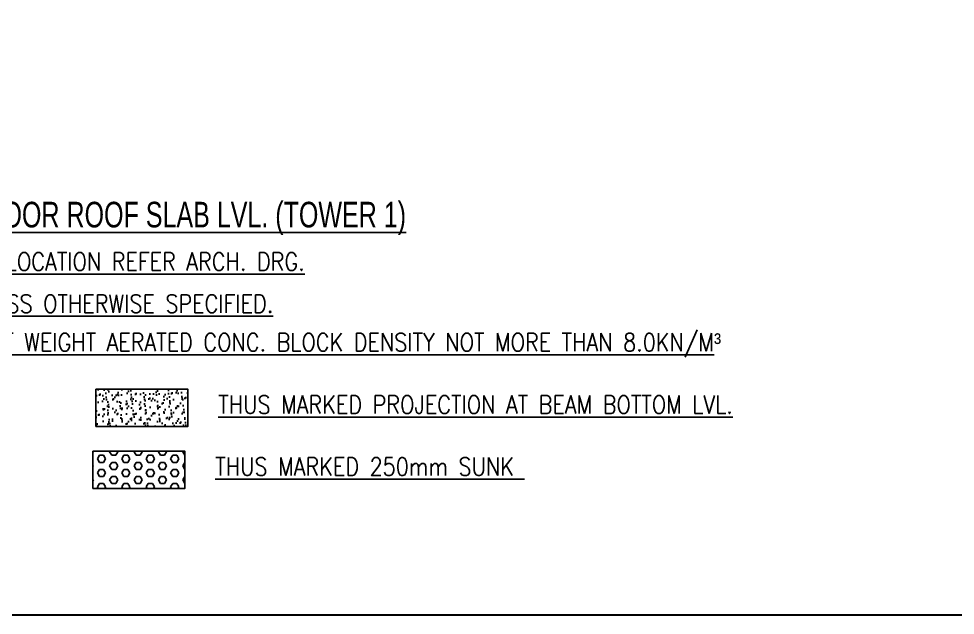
# Model space of a CAD drawing. Header units: millimetres. Extents: x 1078357 to 2594950, y -4969473 to -4636555.
# Drawn here: x 1829556 to 1844181, y -4673748 to -4664428 of the extents above; entities that cross this region are included whole.
import ezdxf

# ---------------------------------------------------------------- set-up
doc = ezdxf.new("R2010")
doc.units = ezdxf.units.MM
doc.layers.add('Boundary', color=40, linetype='Continuous', lineweight=30)
doc.layers.add('HATCH', color=8, linetype='Continuous', lineweight=30)
for name, color, linetype in [('S TEXT', 7, 'Continuous'), ('S-LEGEND', 7, 'Continuous'), ('SLAB FOLD', 8, 'Continuous')]:
    doc.layers.add(name, color=color, linetype=linetype)
doc.styles.add('ROMANS', font='romans.shx', dxfattribs={"width": 0.85})
doc.styles.add('SANSSERIF', font='sas_____.pfb')

msp = doc.modelspace()

# ---------------------------------------------------------------- hatches: boundary and pattern name
at = {"layer": 'HATCH'}
h = msp.add_hatch(dxfattribs=at)
h.set_pattern_fill('AR-SAND', color=8, scale=3, angle=90)
h.set_pattern_definition([(127.5, (1084328.32, -33418.35), (-146.8239712, -4.800094), [0, -115.824, 0, -129.54, 0, -123.825]), (97.5, (1084328.32, -33418.35), (-215.04753, 134.856985), [0, -62.484, 0, -104.394, 0, -40.005]), (57.5, (1084328.32, -33512.08), (-0.4311554, 237.297711), [0, -38.1, 0, -137.16, 0, -179.07]), (47.5, (1084328.32, -33512.08), (-66.878797, 229.066936), [0, -19.05, 0, -89.916, 0, -102.87])])
h.paths.add_polyline_path([(1830762.1, -4670216.7), (1832197.6, -4670216.7), (1832197.6, -4670798.1), (1830762.1, -4670798.1)])
at = {"layer": 'SLAB FOLD', "ltscale": 1000}
h = msp.add_hatch(dxfattribs=at)
h.set_pattern_fill('HEX', color=8, scale=20, angle=180)
h.set_pattern_definition([(180, (1783255.89, -4426421.69), (-1e-14, -109.985226), [63.5, -127]), (300, (1783255.89, -4426421.69), (95.25, 54.992613), [63.5, -127]), (240, (1783192.39, -4426421.69), (95.25, -54.992613), [63.5, -127])])
h.paths.add_polyline_path([(1830715.2, -4671184.7), (1832150.8, -4671184.7), (1832150.8, -4671766), (1830715.2, -4671766)])

# ---------------------------------------------------------------- linework, layer by layer
at = {"layer": 'Boundary', "ltscale": 700, "elevation": 0}
msp.add_lwpolyline([(1803327.6, -4636994.1), (1908927.8, -4636994.1), (1908927.8, -4673747.9), (1803327.6, -4673747.9)], close=True, dxfattribs=at)
at = {"layer": 'S-LEGEND', "color": 1, "linetype": 'Continuous', "elevation": 0.2}
for points in [[(1830762.1, -4670216.7), (1832197.6, -4670216.7), (1832197.6, -4670798.1), (1830762.1, -4670798.1)], [(1830715.2, -4671184.7), (1832150.8, -4671184.7), (1832150.8, -4671766), (1830715.2, -4671766)]]:
    msp.add_lwpolyline(points, close=True, dxfattribs=at)

# ---------------------------------------------------------------- texts
at = {"layer": 'S TEXT', "color": 1, "extrusion": (-1.33677e-08, 3.74197e-09, 1), "style": 'SANSSERIF', "width": 0.7}
msp.add_text('%%USTRUCTURAL LAYOUT 7TH,9TH FLOOR ROOF SLAB LVL. (TOWER 1)', height=400, dxfattribs=at).set_placement((1822739.4, -4667688.5, 0.2))
at = {"layer": 'S-LEGEND', "color": 0, "linetype": 'Continuous', "style": 'ROMANS', "width": 0.85}
for s, p in [('%%U* FOR ALL CENTRE LINE DIMENSIONS & LOCATION REFER ARCH. DRG.', (1822851.5, -4668362.7, 0.2)), ('%%U* ALL SLABS 125THK. R.C.C. SLAB UNLESS OTHERWISE SPECIFIED.', (1822851.5, -4669021.1, 0.2)), ('%%UTHUS MARKED PROJECTION AT BEAM BOTTOM LVL.', (1832672.7, -4670596.9, 0.2)), ('%%UTHUS MARKED 250mm SUNK ', (1832625.8, -4671564.8, 0.2))]:
    msp.add_text(s, height=280.28, dxfattribs=at).set_placement(p)
at = {"layer": 'S-LEGEND', "color": 0, "linetype": 'Continuous', "insert": (1822974.8, -4669715.9, 0.2), "char_height": 280.2804, "width": 26415.119, "attachment_point": 7, "style": 'ROMANS'}
msp.add_mtext('{\\L*BLOCK MASONARY MUST BE WITH LIGHT WEIGHT AERATED CONC. BLOCK DENSITY NOT MORE THAN 8.0KN/M\\fArial|b0|i0|c0|p34;\\l³}', dxfattribs=at)

doc.saveas('drawing.dxf')
